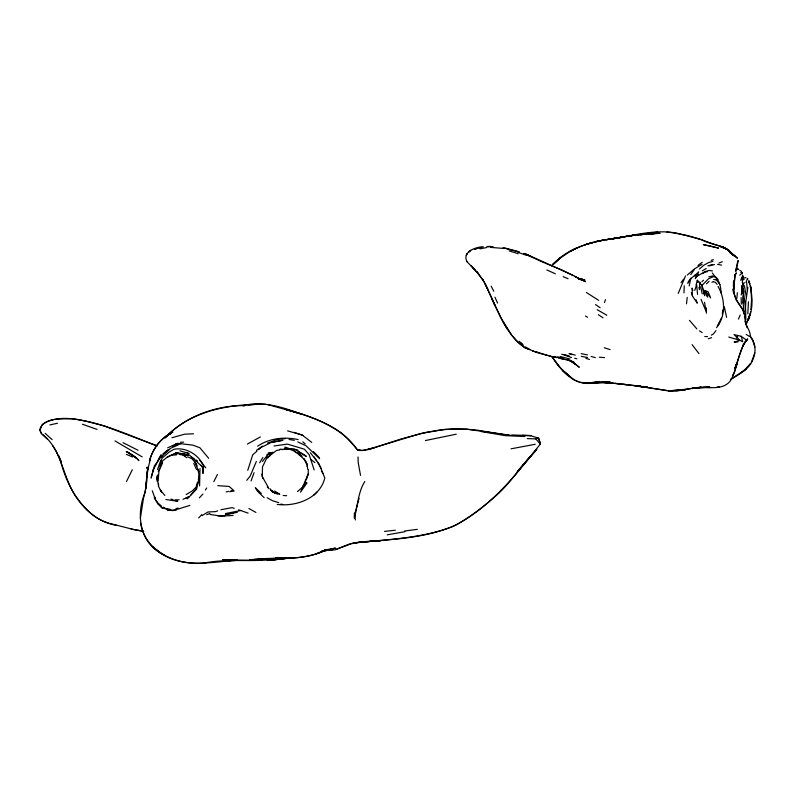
<?xml version="1.0" encoding="UTF-8"?>
<svg xmlns="http://www.w3.org/2000/svg" width="795" height="795" viewBox="0 0 795 795"><rect width="100%" height="100%" fill="white"/><g stroke="black" fill="none" stroke-linecap="round" stroke-linejoin="round"><path stroke-width="1.19" d="M745.372 310.159L745.839 301.295L747.896 287.452M308.222 474.903L308.291 469.507M733.636 281.529L733.696 293.584M748.453 301.762L747.827 313.846M733.547 280.834L733.368 286.776M305.449 481.84L305.379 484.155L305.29 482.197M746.694 282.791L747.389 290.881M683.958 292.888L684.256 285.822M307.079 466.576L307.188 464.28L303.74 458.914L296.366 452.405M146.061 487.772L146.668 479.623M146.926 476.135L147.274 471.475M741.228 294.995L743.047 283.229M200.002 468.573L199.595 485.894M737.8 260.849L735.713 270.807M736.876 298.294L737.343 292.739M146.081 487.733L146.638 481.72M147.075 476.911L147.741 469.696L150.156 460.096M750.917 309.464L751.553 299.983L751.007 290.205M147.741 469.696L145.853 488.498L143.418 498.624L140.347 518.509M199.257 475.311L198.661 480.965L196.802 485.407M686.492 303.819L687.218 297.38M734.779 275.915L733.517 292.351L733.129 288.883C733.914 297.499 739.29 304.614 744.2 311.392M743.703 298.264L743.007 303.014M722.307 314.055L722.814 310M354.481 516.005L354.799 513.58M147.711 467.152L145.266 491.568M198.74 482.009L199.177 478.958M354.828 513.212L354.56 514.902L359.072 498.346M158.473 483.37L158.573 485.705L157.112 478.491L157.748 474.973M735.216 274.404L733.487 291.04L735.594 298.453M723.361 311.392L724.305 306.771L726.6 317.334M689.195 285.872L690.875 278.101L688.112 282.116M750.699 311.729L748.691 318.656M743.494 344.116L735.723 366.078M151.13 478.202L154.429 465.8L159.179 459.212M696.023 285.067L697.314 280.247L702.055 285.365L704.728 295.72L703.237 290.523M754.783 352.821L751.673 361.506M145.256 492.095C136.034 512.815 139.165 540.689 160.153 552.893C183.347 568.475 211.47 562.174 237.268 560.137L228.225 560.624L234.883 560.535L231.564 560.296M151.199 477.169L153.713 468.503M197.359 482.734L196.067 487.136L192.092 491.062L186.169 494.57M198.333 479.435L198.989 477.229M740.801 280.337L741.775 277.048M306.343 479.922L307.854 474.913M746.018 282.354L747.548 278.339L747.896 279.055M721.254 318.199L717.845 325.652L718.799 323.515M247.742 470.332L252.691 454.879L256.884 451.172M694.78 290.404L696.688 284.63L697.533 294.408M750.013 314.234L747.588 320.524L749.606 315.287M742.46 347.147C737.223 358.257 736.786 371.176 729.899 381.521C722.238 389.997 710.452 387.245 700.335 387.284M604.478 302.557L605.462 299.715M157.539 469.477L160.838 460.126M308.162 473.919L300.52 492.184L307.009 482.913M251.081 480.905L254.072 472.717M734.987 368.095L736.498 363.941L734.461 371.901L732.414 375.707M735.812 271.622L738.277 260.571M149.679 460.027C152.988 448.897 160.043 438.661 170.627 433.414L166.026 436.445L170.627 433.414M746.058 324.648L748.284 319.501M744.448 315.983L745.869 319.868L745.611 309.692L742.848 286.061L744.239 282.483M40.227 428.286C45.752 416.918 61.275 419.353 71.659 418.717C101.621 422.264 129.297 435.342 157.221 445.945L103.648 425.762C84.359 420.933 60.609 412.615 42.205 424.49L39.75 430.065L41.261 433.563L47.471 439.228M152.998 470.382L158.662 459.699L162.478 455.446M718.63 324.072L719.276 322.452M149.42 461.09C152.779 448.37 161.196 437.896 172.912 432.003L168.341 434.974M303.799 484.741L302.935 486.858L297.479 491.539M685.529 275.895L678.234 293.395M158.265 471.564L159.547 468.513M737.204 258.584L737.521 257.828L730.068 252.75L733.109 255.125L729.244 251.458M738.466 319.103L740.185 315.019M256.368 461.478L250.117 476.195L246.728 480.319M162.568 462.879L158.94 471.197L158.135 480.776L157.112 478.491M735.146 368.284L736.856 364.358L734.888 368.244M735.107 275.309L736.279 272.695M126.425 481.631L132.308 469.766M695.228 278.667L698.666 271.83L694.433 275.954M213.795 481.71L217.413 474.506M39.75 430.065L40.823 427.968M157.768 460.891L161.097 454.551M194.626 490.515L192.062 493.834M746.922 339.435L742.729 346.312L745.412 341.542M742.729 346.312L746.187 340.19M750.599 363.325L744.249 370.381L730.605 379.354M259.647 462.75L262.877 457.532M205.408 490.038L206.67 488.031M716.474 327.679C725.974 316.301 725.269 298.751 718.014 286.419M364.796 481.522C357.949 492.284 357.78 506.077 354.322 518.241L354.411 513.272L355.405 519.94M511.592 435.272L530.106 435.59L538.722 438.154L540.292 444.107C515.448 475.718 489.452 508.393 452.534 526.628C420.525 538.821 385.764 539.407 352.225 543.233M687.725 283.427L690.845 278.777L695.069 274.931M305.012 483.926L306.184 482.197L302.806 486.57M690.766 274.643L694.174 269.704M745.422 342.019L747.658 338.849L746.962 340.489L741.208 336.295L734.043 334.596L740.026 340.359L742.719 341.81L741.208 336.295M743.236 277.982L742.321 282.066L742.848 286.061M695.854 277.793L698.388 274.285M681.027 282.662L683.591 279.134M194.179 491.34L196.454 488.239M736.309 338.054L737.69 336.285M715.997 330.66L713.403 333.92L711.346 335.182M187.322 498.823L191.207 494.778M262.39 461.478L269.068 453.14M165.032 437.866C184.917 416.759 215.972 405.043 244.79 405.649L242.783 405.649C263.155 400.75 283.129 407.239 302.15 414.414L285.236 409.256C303.064 413.937 320.882 419.849 336.573 429.727C344.871 434.636 350.933 442.099 356.975 449.384C362.391 452.236 368.741 448.877 374.207 447.754L367.727 449.652L420.356 433.603L445.031 429.33L466.069 429.131L477.616 430.214L503.036 434.368M165.022 437.876C190.263 410.548 229.835 403.91 265.411 404.188M160.59 457.532L170.826 448.181L178.16 444.981M551.581 265.808C569.836 245.009 598.307 240.229 624.294 236.97L622.535 237.258M159.08 458.208L161.325 455.674M162.826 453.995L167.964 449.771M536.695 449.463L517.336 471.574L536.695 449.463C522.166 463.813 511.791 481.85 496.418 495.365C484.036 506.316 470.908 516.511 456.539 524.73C424.48 539.398 388.338 539.119 353.964 542.975L362.013 541.743L381.163 540.6L356.061 542.617L350.128 544.148L335.361 549.782L321.955 550.756M739.747 275.209L742.222 273.092M199.346 497.869L202.894 494.053M198.661 517.933L201.781 514.643M190.87 494.937L196.653 489.084L199.326 476.95L197.975 469.477M746.107 322.889C754.534 310.994 752.428 293.872 748.93 280.436M313.657 495.305L316.957 492.006M736.558 257.729L733.884 255.195M701.935 281.718L703.466 280.218M687.248 275.07L694.492 268.879L702.154 264.218M706.507 283.795L709.12 281.311M552.396 265.063L559.342 258.723L552.396 265.063L559.342 258.723L568.167 252.721M734.64 274.911L736.071 273.629M559.601 258.236L560.525 257.411L553.022 264.119M267.637 457.761L270.131 455.555M258.564 449.682L261.088 447.466L271.006 442.567L282.96 440.291M166.036 437.031L168.649 434.726M699.421 269.028L703.794 265.282L708.385 262.678L712.986 261.316M266.653 458.198L269.485 455.893M742.292 278.041L742.858 277.604M172.525 446.601L176.53 443.481M697.98 265.451L702.174 262.251M165.042 452.663L169.524 449.304M269.624 454.651L272.914 452.186M702.73 273.579L705.592 271.443L708.892 270.479L712.419 270.916M695.734 277.058L704.122 272.119L707.401 271.761M256.517 450.338L262.439 446.084M202.019 515.657L208.022 511.96L215.455 511.632L217.651 510.867M711.982 282.275L712.996 281.659M702.303 270.876L706.248 268.511M730.635 379.613L741.318 372.964L746.396 368.592L742.003 372.1C754.137 365.153 759.603 347.842 750.42 336.365M570.224 251.558C586.789 241.76 606.307 239.832 624.88 236.602L610.351 239.086L616.88 237.983M247.374 444.077L260.353 436.952M576.941 247.851L569.121 251.886L575.65 248.517M257.6 446.184C269.604 438.144 284.262 436.624 298.125 439.565M167.646 447.843L177.374 443.332L192.887 445.13L199.883 447.754L208.678 458.317M266.802 454.76L271.165 452.762L268.233 453.011M167.119 457.155C173.519 453.299 181.449 452.623 188.395 455.346M475.062 249.143L481.74 247.384M185.97 498.048L188.971 496.766L182.979 499.33M206.7 514.743L209.95 513.341M351.132 543.442L336.434 549.126M718.938 263.066L722.317 261.684M252.035 559.65C276.332 556.291 302.309 562.015 324.956 550.289L321.26 551.641L335.44 548.083L325.095 549.961M316.36 553.668L324.956 550.289M267.567 443.053L277.544 439.456L285.047 438.691M711.157 260.382L713.363 259.607M220.93 509.734L232.041 507.637L234.227 508.363M474.327 249.242L476.106 248.646M708.266 338.789L711.624 337.656M479.981 248.815L486.858 247.523M189.846 505.431L172.823 510.688L161.902 507.786L155.83 500.542L152.262 490.773M741.874 279.9L744.319 279.164M707.838 265.878L712.618 264.497M585.001 244.691L593.159 242.386L586.511 244.254M171.869 437.737L184.688 434.169L193.493 433.802M279.621 449.453L281.162 449.056M227.122 514.425L229.208 513.888M226.217 491.926L228.592 491.32M230.957 490.714L233.333 490.108L229.079 486.431L217.76 485.656M275.07 559.173C251.518 562.343 227.37 558.279 203.788 563.138C177.404 565.782 145.038 551.919 140.626 523.14M527.274 438.621L535.77 438.86L538.722 438.154M579.307 279.413L582.198 278.727L578.661 279.472M709.279 265.798L714.486 264.566M713.383 276.68L708.593 278.737L702.055 285.365L702.631 288.446M708.782 276.839L712.658 275.984L715.5 277.336M179.104 499.846L174.989 499.846L177.732 501.267L175.496 500.532M49.866 424.928L57.459 423.258M175.526 444.872L180.783 443.789M511.026 448.827L535.204 444.276M425.444 440.529L456.231 434.199M225.472 513.56L240.766 510.539L248.12 513.143M225.333 514.604L237.278 512.368M272.536 442.139L282.165 440.39M387.235 534.836L404.953 531.686M279.741 449.9L276.551 450.467L266.882 457.811L262.519 466.834L262.251 476.593L268.144 487.057M618.431 237.685L628.805 235.966M621.382 237.457L606.317 239.692L611.663 238.987M620.746 237.506L611.007 239.136C634.281 235.489 658.379 227.847 681.752 234.386C694.274 236.552 705.851 241.581 717.796 245.476C724.255 246.689 730.048 250.355 733.765 255.791L730.198 251.995L735.027 256.01L731.996 253.844M740.831 272.566L742.142 272.347L742.52 273.848M229.666 491.747L234.217 491.002M175.934 508.482L178.199 508.124M332.916 549.663L322.502 550.687M230.242 513.62L233.501 513.163M483.4 246.828C475.698 246.679 461.438 252.214 467.222 261.992M631.111 235.648L634.559 235.161L628.08 236.085L657.544 232.14M274.036 445.985L287.432 444.107L304.346 449.175L309.156 454.651L314.184 469.954M270.578 559.71L274.196 559.223M404.436 531.04L417.335 529.341M248.249 405.321L259.21 403.91M650.29 233.492L640.502 234.684L660.158 233.283L650.29 233.492L636.556 235.022L648.68 233.79L640.76 234.575M692.375 388.228L695.446 387.841L675.69 390.623M286.588 558.338L291.278 557.762L275.627 558.09C293.186 559.034 310.726 557.176 326.825 549.842L324.499 550.12M291.348 557.732L272.039 560.048L285.375 558.488M176.301 509.923L167.447 510.41M294.359 557.673L267.229 560.465M579.784 382.176L585.677 383.021L598.049 382.077M384.551 531.398L395.294 530.245M692.564 388.228L701.031 387.344L696.46 387.712L710.571 387.483M644.447 234.257L658.181 233.303M717.05 387.026L719.286 386.817M678.125 390.365L684.177 389.858L678.026 390.385M596.866 382.693L585.677 383.021L599.768 382.037M597.701 382.385L591.559 382.713L603.971 382.474L619.136 383.826M601.109 382.455L608.642 382.007M591.927 382.733L599.569 382.186L586.919 382.922L608.314 381.988M551.949 356.736C560.823 370.082 574.268 386.599 592.394 382.932L586.402 383.26L603.773 382.266M595.833 382.832L610.242 382.027L604.081 382.017M259.1 559.104L290.553 557.702M681.067 389.977L668.178 390.852L633.247 385.416M683.412 389.818L697.871 387.483L691.988 388.497L709.726 387.085L703.396 387.364M249.729 559.769L261.505 559.074M233.134 515.458L220.96 516.074L210.019 514.474M176.5 454.879L172.922 455.048L176.48 452.633L189.488 455.128L202.626 467.092L202.954 473.522L203.6 466.208C199.148 454.909 186.109 446.929 173.976 449.255L168.838 452.315L161.971 458.258L159.815 467.251L162.587 460.951L166.592 457.602L176.48 452.633L185.543 455.933M180.077 454.7L182.452 454.581L186.745 457.731M738.018 341.949L734.123 342.128L740.026 340.359L728.767 337.04M486.878 246.52L490.714 246.351M604.747 382.156L608.105 382.007M322.691 550.687L326.278 550.547L322.849 550.587M490.763 247.394L503.861 248.447M581.145 279.9L584.812 279.78L579.446 279.363M488.041 246.808L493.099 246.659M180.356 442.278L183.655 442.179M262.072 560.097L256.149 560.048M641.545 386.499L623.648 384.363M602.014 382.395L596.081 382.494L612.041 382.912L602.014 382.395L609.437 382.753L605.909 382.425L618.52 383.747M251.29 560.256L235.231 560.107M672.063 390.584L678.075 390.524L669.529 390.623M217.77 515.846L225.263 515.776M231.643 559.73L225.442 559.76L234.813 560.306M231.444 559.73L222.461 559.71L233.263 560.127M698.944 387.264L709.587 387.513M511.563 435.272L530.742 435.61M604.309 381.998L607.112 382.067L605.005 381.998M704.768 336.524L707.55 336.603M522.216 435.262L531.308 435.571M524.77 436.534L505.292 435.65L481.313 431.586M283.199 495.514L286.637 495.683M277.246 504.437C296.306 506.783 319.739 498.465 324.807 478.014L319.024 463.823L310.318 452.703M666.886 232.09C678.682 233.024 690.05 236.791 701.488 239.603C711.187 245.297 724.255 244.562 731.728 253.784M647.19 387.056L639.329 386.489M599.36 357.203L604.588 357.611M646.752 387.195L618.778 383.578M667.224 390.514L635.622 385.645M646.385 386.976L644.119 386.767L646.236 386.966M645.033 386.817L647.269 387.036M499.489 434.269L501.884 434.517M504.269 434.766L509.048 435.262M580.946 279.84L584.355 280.198M284.819 448.191L298.006 450.099M615.539 383.359L626.708 384.81M165.887 499.518L176.888 501.178M510.36 435.253L467.559 429.32L453.816 428.793L439.595 430.075L426.398 432.271L402.171 438.651L372.398 448.261L362.053 450.536L357.213 449.493C343.937 430.81 322.631 420.883 301.394 414.036M131.086 529.063L143.13 531.318M713.662 279.472L715.818 279.84M280.804 504.09L282.841 504.447M267.845 404.615L300.262 413.678M170.239 509.356L165.758 508.562L163.204 507.16M637.401 385.883L644.467 387.135M289.052 439.436L294.269 440.36M143.736 531.279L132.994 529.371L109.203 523.299M581.304 356.349L587.495 357.502M717.567 264.357L721.582 265.123M558.885 358.177L563.784 359.151M581.135 353.636L587.455 354.918M554.135 357.273L536.724 352.503L527.482 348.717M561.32 358.595L565.921 359.559M713.463 281.877L715.281 282.265L717.14 284.352M570.104 359.072L560.405 356.567M557.633 356.816L562.164 357.79M574.715 358.267L576.852 358.764M504.706 248.01L519.413 251.846M548.947 355.762L551.074 356.269M502.967 247.712L516.561 251.399M552.137 356.518L556.57 357.601M116.577 525.356C84.926 520.049 67.217 487.981 60.191 459.45M532.501 350.933L537.191 352.215M569.757 353.606L575.252 355.146M547.884 355.514L535.572 351.668M566.646 359.628L570.214 360.632M360.215 450.606L357.323 449.791L358.833 450.288M287.641 430.88L302.199 435.034L311.759 442.418M509.088 250.852L518.151 253.714M591.112 356.438L595.296 357.651M745.183 277.634L746.078 277.902M554.194 356.488L558.567 357.81M585.905 358.366L589.463 359.449M571.506 357.521L561.697 354.202M179.948 450.795L189.081 453.657L186.984 452.405M278.747 502.669L272.476 500.691L267.11 497.759M517.644 252.214L526.578 255.364M564.341 354.51L569.369 356.09M565.672 359.598L570.323 360.791L575.809 364.478L572.728 361.258M604.24 347.743L610.083 349.631M569.031 353.616L572.152 354.64M171.005 499.081L173.25 499.807M584.991 280.903L581.552 279.76L585.527 281.639L561.568 269.793L545.35 263.215M284.878 447.088L290.195 448.857M238.58 509.814L240.766 510.539M294.08 432.351L302.875 435.352M82.412 424.252L97.07 429.399M523.855 253.367L528.258 254.996M301.444 455.764L294.21 451.023L288.605 448.897L281.867 449.523L294.458 448.946L306.304 456.082M705.086 290.592L708.126 291.745L710.67 297.926L705.086 290.592L707.659 297.042L703.197 289.4M272.069 490.773L274.563 492.781L272.099 491.817L277.654 494.202M569.757 360.9L573.821 362.53L570.611 360.771M578.681 381.729L574.268 379.95L565.245 372.607M526.837 254.38L573.304 275.517M126.306 454.372L132.576 456.946M270.409 489.929L273.51 491.668M275.597 492.532L279.76 494.252L274.623 491.002M581.88 279.88L574.507 276.302L577.24 277.713M563.178 276.66L568.037 278.727M108.438 523.001C94.138 519.006 83.763 507.518 75.426 495.861C62.368 476.205 61.99 449.722 42.423 434.279M723.251 247.782L720.121 246.42L727.405 249.58L725.328 248.676M555.327 273.788L546.841 269.952M525.654 254.142L529.897 256L524.163 253.675L544.307 262.847M187.6 456.827L190.691 458.178M297.757 441.911L305.896 445.667L319.63 458.785M160.153 552.893L164.426 555.009M606.863 315.257L597.174 309.672M123.046 442.696L138.012 450.258M527.791 349.055C521.401 346.024 516.313 340.876 512.02 335.351M570.492 360.721L579.307 367.26L574.397 363.206L575.52 364.507L573.453 361.934M248.885 508.502L255.93 512.447M525.416 346.938L530.056 349.542M739.777 270.34L741.288 271.194L741.685 273.311M186.209 455.267L184.152 454.094L185.523 454.988M133.153 455.475L126.236 451.5L135.458 457.214L138.906 460.563L137.605 459.182M114.987 440.917L142.176 456.867M586.352 292.461L598.645 300.351M191.327 457.055L194.258 458.755M585.448 316.022L587.565 317.265M272.377 491.459L274.563 492.781M746.227 334.407L749.486 336.474L750.351 335.669C750.023 329.06 743.762 324.221 745.203 317.275M298.88 451.908L306.025 456.419M699.481 330.869L702.094 332.548M736.418 268.253L738.078 269.326M598.347 314.691L602.988 317.811M525.425 348.2C502.172 332.34 495.752 302.796 482.744 279.462L483.131 280.069L477.825 273.162L466.864 261.515M595.515 304.574L600.126 307.725M132.487 455.157L135.349 457.145M196.017 459.908L197.577 461.08M161.435 505.988L157.758 503.175L154.21 497.869M311.302 459.808L314.919 462.591M736.766 267.935L738.664 269.525M297.34 452.256L302.189 456.3M157.37 503.563L162.339 508.025M302.816 441.841L305.111 443.908M45.126 433.315L52.132 439.665M564.46 371.871L569.041 376.085L559.571 366.982L552.098 356.697M521.212 343.023L522.891 344.593M472.926 267.696L470.829 265.53M474.893 269.535L472.498 267.299L478.709 274.146L476.901 271.86L484.085 281.857L493.099 301.285M257.52 491.31L264.149 497.67M729.273 251.498L732.493 254.599M255.294 487.534L261.326 493.526M696.867 328.892L689.464 320.335M716.126 279.552L720.051 284.64M313.379 451.57L319.212 457.532M535.77 438.86L540.292 444.107M715.51 276.829L718.064 279.492M267.219 486.878L269.018 488.776M295.581 452.315L294.21 451.023M191.337 458.168L194.994 462.104L197.18 465.9M519.234 341.244L523.17 345.527M712.32 272.993L717.835 280.297M305.737 462.591L307.188 464.28L307.675 469.1M164.853 495.464L160.371 490.137L158.384 485.964M692.087 344.652L698.984 353.636M147.95 469.08L146.538 467.341L147.85 469.159M199.883 460.385L205.736 467.798M555.317 361.506L559.571 366.982M511.344 334.437L501.575 318.894L493.496 302.18M538.493 438.661L540.173 442.447M735.892 299.506L741.993 308.45L744.756 315.059M691.352 292.61L692.435 295.988L697.245 303.193L696.042 299.705M321.458 471.067L323.177 473.671M749.993 336.265L752.716 340.419L754.813 347.057M161.494 491.847L160.371 490.137L161.395 491.876M303.829 458.397L306.582 462.67M744.16 277.972L742.48 275.348L742.669 276.491M52.868 445.896L56.177 451.172L60.977 461.627M314.194 456.887L316.589 460.842M317.791 462.809L321.389 468.742M270.25 488.855L271.423 490.803M201.026 465.145L202.695 467.957M503.305 322.204L507.18 328.802M196.673 465.125L194.994 462.104L198.82 471.723M255.871 488.587L257.043 490.704M491.161 286.18L493.784 291.189M748.453 281.38L749.764 283.934L749.248 282.314M485.427 284.312L487.693 289.072L487.365 288.366M494.937 297.191L497.61 303.084M193.722 463.336L196.544 469.616M40.475 431.119L41.559 433.533M701.061 299.397L706 311.173L704.559 302.279M58.76 455.674L61.016 461.12M154.826 497.123L155.532 498.922M692.852 290.413L692.057 288.088L692.435 295.988M718.491 280.983L720.32 286.349L721.383 293.335M745.263 321.478L747.062 327.649M697.314 280.247L697.861 282.593M698.954 287.273L699.501 289.618L699.789 282.195L700.276 284.531M261.873 474.108L262.906 478.63M744.388 285.673L746.366 297.062M360.533 475.38L358.197 462.461L358.038 456.986M700.753 286.866L702.204 293.882M750.4 286.101L750.758 288.168M742.361 293.772L741.526 285.624L743.941 291.328L742.709 297.459L744.031 313.916M706.159 307.675L706.417 313.141M741.109 297.648L741.337 304.117M156.953 476.016L157.102 481.263M749.546 317.195L748.224 320.137L749.546 317.195M466.804 254.112L466.377 255.294L466.804 254.112M469.815 251.011L468.513 252.194L470.63 250.296L469.815 251.011M602.868 240.15L594.67 241.809L604.548 239.881L602.868 240.15M631.041 235.668L623.191 236.91L632.83 235.439L631.041 235.668M685.757 389.659L678.195 390.752L668.178 390.852L685.757 389.659M654.643 233.442L646.732 233.998L656.63 233.352L654.643 233.442M710.164 246.033L703.217 244.582L718.561 248.11L710.164 246.033M728.141 249.888L722.456 246.788L729.323 250.624L728.141 249.888M131.781 454.849L127.101 451.769L137.048 458.566L131.781 454.849M160.699 553.072L152.69 546.94L160.699 553.072M567.59 374.962L562.353 370.182L567.59 374.962M494.997 305.628L491.996 299.069L494.997 305.628M751.166 290.006L750.559 286.319L751.166 290.006"/></g></svg>
